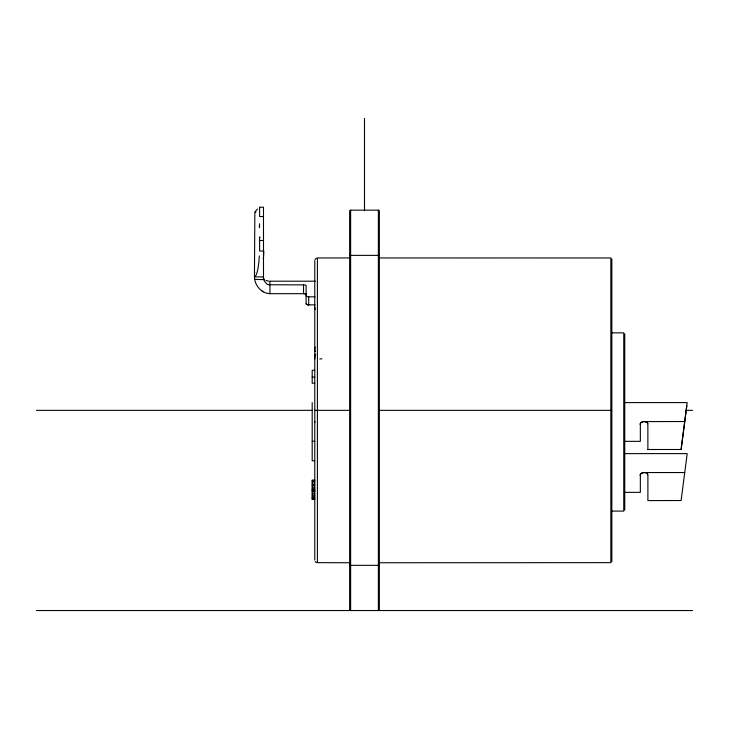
<?xml version="1.0" encoding="UTF-8"?>
<svg xmlns="http://www.w3.org/2000/svg" width="729" height="729" viewBox="0 0 729 729"><rect width="100%" height="100%" fill="white"/><g stroke="black" fill="none" stroke-linecap="round" stroke-linejoin="round"><path stroke-width="1.09" d="M254.448 276.473L254.858 211.92M259.615 207.738L259.615 216.559L263.488 216.559M308.695 304.895A2.588 1.185 0 0 1 306.107 303.701L306.107 285.467A2.588 0.583 0 0 0 303.528 284.893L268.791 284.757A5.522 5.458 -5.2 0 1 266.805 283.964L264.436 281.157L263.497 277.275L263.488 207.246L259.615 207.136M263.488 276.929L254.448 276.874C254.53 285.185 261.392 293.459 269.949 293.669L303.528 293.669A2.588 0.583 0 0 1 306.107 294.279A2.588 0.638 -1.2 0 0 303.528 293.65L303.528 284.857M681.096 449.574L686.782 405.825M314.964 259.606L316.432 258.13M255.241 211.456L257.583 209.068M350.631 210.162L350.631 610.538A0.984 0.984 0 0 1 349.647 609.553L349.647 211.146A0.984 0.984 0 0 1 350.631 210.162L378.369 210.162A0.984 0.984 0 0 1 379.353 211.146L379.353 609.553A0.984 0.984 0 0 1 378.369 610.538L378.369 210.162M259.615 240.506L263.488 240.506M263.488 251.04L259.615 251.04L259.615 237.144M349.665 255.369L379.335 255.369M349.647 257.948L317.397 257.957L317.397 562.651L349.647 562.752M379.353 257.948L610.847 257.957L610.847 562.651L379.353 562.752M269.949 281.194L315.365 281.203M306.517 296.311A2.588 1.185 0 0 1 306.107 295.655A2.588 1.139 1.2 0 0 308.695 296.812L315.037 296.821M306.116 303.701A2.588 1.139 1.3 0 0 308.695 304.85L315.037 304.859M611.831 332.861L623.76 332.861L623.76 511.093L611.831 511.093M314.773 370.314L312.194 370.314L312.194 383.226L314.773 383.226M312.194 377.13L314.773 377.13M624.698 402.599L687.192 402.599L681.105 449.501L647.89 449.501M36.45 410.345L312.103 410.345M314.782 410.345L349.647 410.345M379.353 410.345L611.813 410.345M685.716 410.345L692.55 410.345M684.741 421.526L644.117 421.599A5.677 5.677 0 0 0 642.422 421.772M314.773 421.973L315.238 421.973M312.194 441.346L314.773 441.346M624.443 441.346L640.344 441.346L640.344 424.132M624.698 453.62L687.192 453.62L681.105 500.522L647.89 500.595L647.89 475.144M314.773 460.719L312.194 460.719L312.194 402.618M642.422 472.784A5.677 5.677 0 0 1 644.117 472.547L684.741 472.547M314.773 480.092L312.194 480.092L312.194 499.465L314.773 499.465M312.194 480.502L314.773 480.502M312.194 481.331L314.773 481.331M312.194 482.981L314.773 482.981M312.194 484.63L314.773 484.63M312.194 485.45L314.773 485.45M312.194 487.1L314.773 487.1M312.194 488.339L314.773 488.339M312.194 489.569L314.773 489.569M312.194 490.398L314.773 490.398M312.194 490.808L314.773 490.808M312.194 491.638L314.773 491.638M624.443 492.357L640.344 492.357L640.344 475.153M312.194 493.287L314.773 493.287M312.194 494.927L314.773 494.927M312.194 496.167L314.773 496.167M312.194 497.406L314.773 497.406M312.194 498.226L314.773 498.226M312.194 499.055L314.773 499.055M349.665 565.33L379.335 565.33M36.45 610.538L692.55 610.538M254.667 279.38L263.862 279.608M642.568 472.82A5.75 5.75 0 0 1 644.117 472.62L644.39 472.556A5.969 5.969 0 0 1 645.612 472.82M268.7 281.139L265.912 280.428M645.602 421.726L646.805 422.31M645.921 421.891L645.602 421.799A5.969 5.969 0 0 0 644.39 421.608L644.117 421.599A5.75 5.75 0 0 0 642.568 421.809M646.231 421.936L647.297 422.711M646.231 472.948L647.06 473.513M316.432 562.569L315.201 561.567M262.121 291.071L263.306 291.819M647.06 473.44L647.498 473.959A2.041 2.041 0 0 1 647.862 474.861M647.297 422.638L647.498 422.948A2.041 2.041 0 0 1 647.862 423.841M647.862 423.768L647.89 449.574M259.615 207.583L259.615 208.166M624.744 333.846L624.744 510.109M611.831 258.923L611.831 561.777M364.5 118.463L364.5 210.727M314.773 260.672L314.773 560.027M308.695 296.821L308.695 304.859M269.949 281.339L269.949 293.669M255.742 211.456L255.742 212.467M315.238 309.324A6.561 5.686 0 0 1 314.773 307.228M319.794 358.978A21.15 1.248 -1.7 0 1 321.917 358.786M314.846 358.878A21.15 21.013 -47.1 0 1 315.375 354.057M315.293 351.578A9.687 6.853 0 0 1 315.293 347.159M254.786 272.518A26.217 5.048 82.3 0 1 254.485 271.808M259.187 226.345A25.643 2.278 -79.5 0 1 259.333 225.753M259.478 227.758A25.825 0.538 -88.8 0 1 259.624 223.73M259.898 237.408A25.633 3.217 88.8 0 1 259.888 236.961M263.78 251.031A24.595 11.09 89.3 0 1 263.269 258.941M259.305 255.915A26.189 4.848 -89.4 0 1 254.448 276.747M263.698 279.736A2.533 0.683 75.7 0 1 263.388 277.421M640.153 424.105A2.706 2.706 0 0 1 642.44 421.872M640.171 424.178A2.761 2.706 -46.9 0 1 642.577 421.945M640.153 475.117A2.706 2.706 0 0 1 642.44 472.884M640.171 475.199A2.761 2.706 -46.9 0 1 642.577 472.966"/></g></svg>
